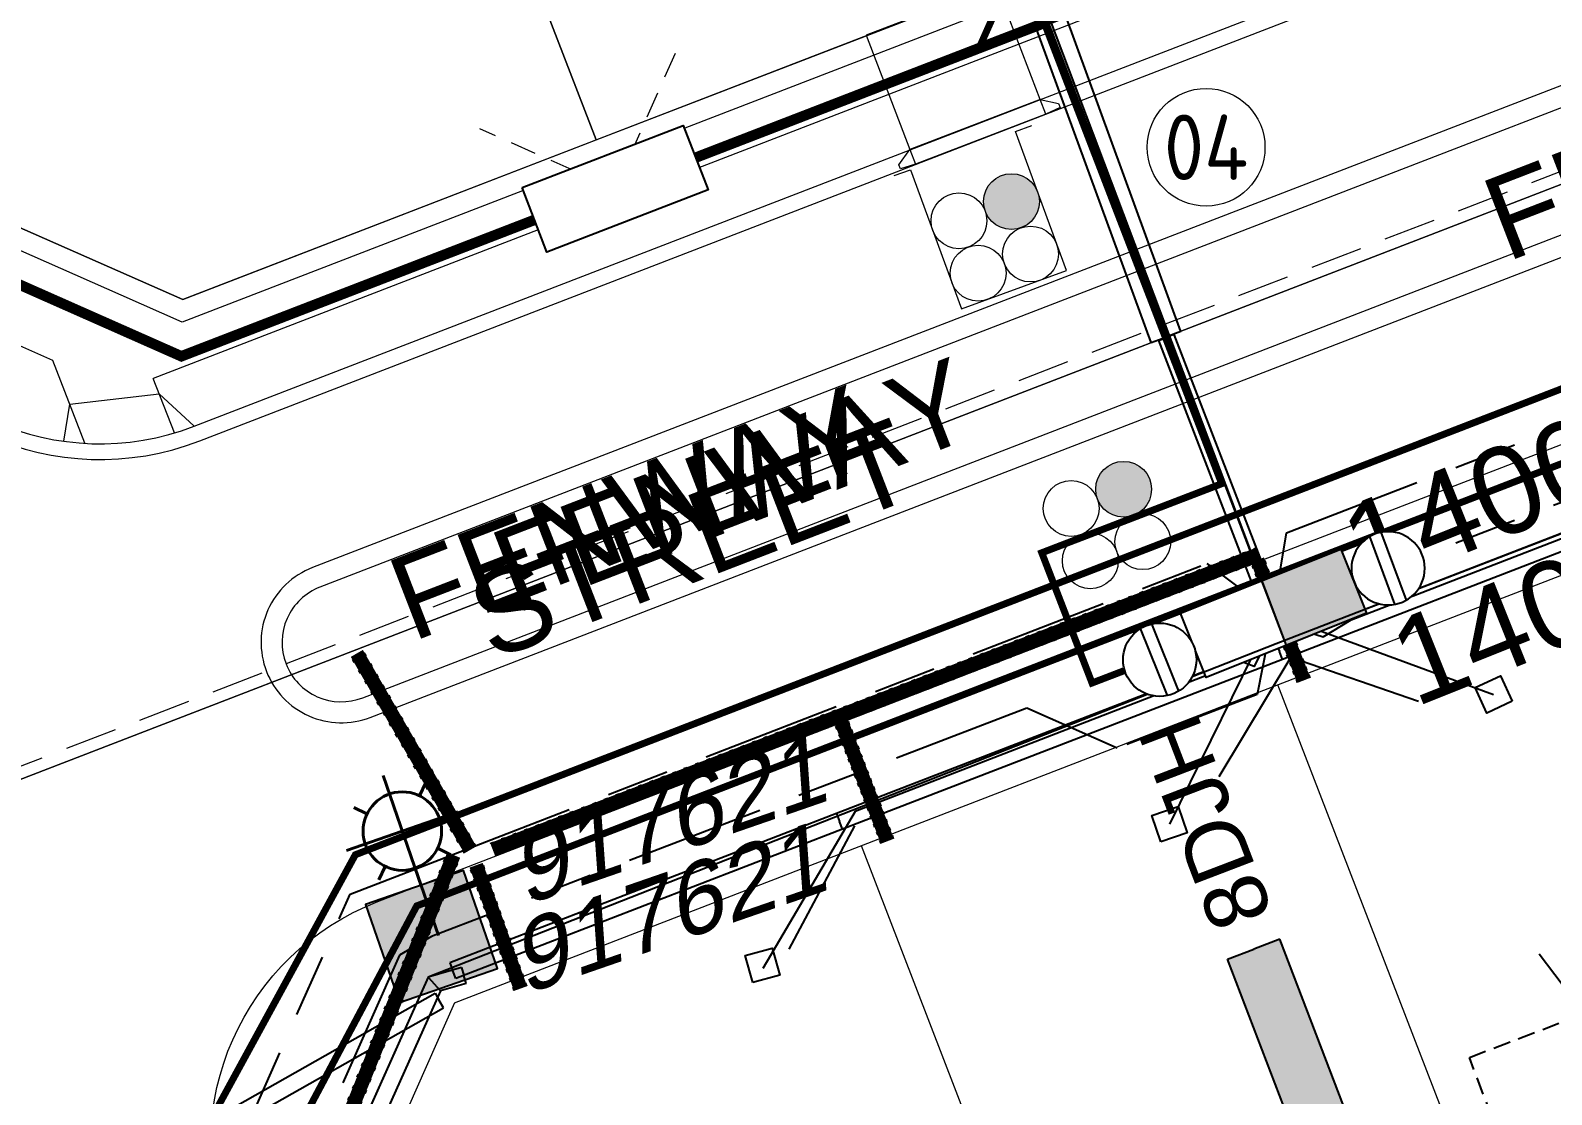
# Model space of a CAD drawing. Header units: metres. Extents: x 310412 to 311596, y 6269899 to 6270937.
# Drawn here: x 310709.76 to 310753.34, y 6270316.51 to 6270347 of the extents above; entities that cross this region are included whole.
import ezdxf
from ezdxf.enums import TextEntityAlignment as Align

# ---------------------------------------------------------------- set-up
doc = ezdxf.new("R2010")
doc.units = ezdxf.units.M
for name, pattern in [('A', [0]), ('Cable Exist UG', [8.2, 4, -1.2, 1.8, -1.2]), ('CENTERX2', [4, 2.5, -0.5, 0.5, -0.5]), ('Dash', [5, 3, -2]), ('DASHED', [0.75, 0.5, -0.25]), ('DOT', [0.25, 0, -0.25]), ('IE Trench LV', [6.5, 5, -1.5])]:
    doc.linetypes.add(name, pattern=pattern)
doc.layers.get('0').update_dxf_attribs({"color": 6})
for name, color, linetype, lineweight, true_color in [('_User D-FOOTPATH', 7, 'Continuous', 0, 0x969696), ('_User D-LIP', 7, 'Continuous', 0, 0x969696), ('_User D-NKL', 7, 'Continuous', 0, 0x969696), ('_User Driveway', 7, 'Dash', 0, 0x969696), ('_User E-KERB', 7, 'Continuous', 0, 0x969696), ('_User E-LIP', 7, 'Continuous', 0, 0x969696), ('_User E-LOT', 7, 'Continuous', 0, 0x969696), ('_User E-PIPE', 7, 'DOT', 0, 0x969696), ('_User E-PIPE-EDGE', 7, 'DOT', 0, 0x969696), ('_User Proposed Development Boundary', 7, 'DASHED', 0, 0x969696), ('_User Stormwater', 7, 'Continuous', 0, 0x969696)]:
    doc.layers.add(name, color=color, linetype=linetype, lineweight=lineweight, true_color=true_color)
for name, color, linetype, lineweight in [('_User D-LOT-INT', 2, 'Continuous', 13), ('Cadastre Developer_SP_NEW', 2, 'Continuous', 5), ('Cadastre Land Parcels_SP_EXT', 9, 'Continuous', 5), ('Trench_SP_NEW', 7, 'Continuous', 70)]:
    doc.layers.add(name, color=color, linetype=linetype, lineweight=lineweight)
for name, color, linetype, plot in [('_User Measure 240 CL', 170, 'Continuous', False), ('_User Measure 240 RL', 174, 'Continuous', False), ('_User Measure 50 CL', 130, 'Continuous', False), ('_User Measure LV VDs', 180, 'Continuous', False)]:
    doc.layers.add(name, color=color, linetype=linetype, plot=plot)
for name, color, linetype in [('Duct_SP_EXT', 7, 'Continuous'), ('Duct_SP_NEW', 2, 'Continuous'), ('Equip_HV_EXT', 7, 'Continuous'), ('Equip_LV_NEW', 2, 'Continuous'), ('Equip_SP_SL_EXT', 7, 'Continuous'), ('Mains_HV_EXT', 7, 'Continuous'), ('Mains_LV_EXT', 7, 'Continuous'), ('Mains_LV_NEW_T84', 2, 'Continuous'), ('Mains_LV_New_T94', 2, 'Continuous'), ('Notes', 7, 'Continuous'), ('Notes_HV_MISC', 7, 'Continuous'), ('Notes_LV_MISC', 7, 'Continuous'), ('Notes_SP_MISC', 7, 'Continuous'), ('Notes_SP_NEW', 2, 'Continuous'), ('Services_SP_EXT', 7, 'Continuous'), ('Services_SP_NEW_UG', 2, 'Continuous'), ('SupportsUG_SP_LV_NEW', 2, 'Continuous'), ('SupportsUG_SP_LV_SL_EXT', 7, 'Continuous'), ('Trench_SP_EXT', 7, 'Continuous')]:
    doc.layers.add(name, color=color, linetype=linetype)
doc.styles.add('ARIAL', font='arial.ttf', dxfattribs={"height": 2})
doc.styles.add('COLUMN_LABEL', font='arial.ttf')
doc.styles.add('iecARIAL', font='arial.ttf', dxfattribs={"height": 2})
doc.styles.add('ieISOCP', font='isocp.shx')
doc.styles.add('POLE_LABEL', font='arial.ttf')
doc.styles.get("Standard").update_dxf_attribs({"font": 'arial.ttf'})
doc.styles.add('SWG_LABEL', font='arial.ttf')
doc.styles.add('SWITCH_LABEL', font='arial.ttf', dxfattribs={"height": 2.5})
doc.linetypes.add('Cable New UG', pattern='A,7,-0.25,["x",Standard,S=2,R=0,X=0.2,Y=-0.8],-2.1', length=9.35)
doc.linetypes.add('IE Trench HV', pattern='A,7,-0.2,["/",Standard,S=3,R=0,X=0,Y=-1.4],-2.5', length=9.7)

# ---------------------------------------------------------------- blocks, each defined once
blk = doc.blocks.new('COLUMN_EXT')
blk.add_hatch(color=256).paths.add_polyline_path([(-1.485, 1.485), (-1.485, -1.485), (1.485, -1.485), (1.485, 1.485)])
blk.add_lwpolyline([(-1.485, -1.485), (1.485, -1.485), (1.485, 1.485), (-1.485, 1.485)], close=True)
at = {"style": 'COLUMN_LABEL', "oblique": 15, "flags": 8}
blk.add_attdef('ASSET_NUM', text='', height=2, rotation=180, dxfattribs=at).set_placement((2, 2), align=Align.MIDDLE_LEFT)
at = {"flags": 9}
for tag, style, p in [('STRUCTURE_PLANT_NUMBER', 'POLE_LABEL', (1.813, 0.031)), ('STREET_CODE', 'COLUMN_LABEL', (1.813, -0.2))]:
    blk.add_attdef(tag, text='', height=0.2, dxfattribs=dict(at, style=style)).set_placement(p, align=Align.MIDDLE_LEFT)
for tag, p in [('COLUMN_TYPE', (1.813, -0.4)), ('OWNED_BY', (1.813, -0.6)), ('STATE', (1.813, -0.8)), ('USAGE', (1.813, -1)), ('LEGEND', (1.813, -1.2)), ('LOCATION', (1.813, -1.4)), ('STREETNAME', (1.813, -1.6)), ('SUBURB', (1.813, -1.8)), ('NOTES', (1.813, -2))]:
    blk.add_attdef(tag, text='', height=0.2, dxfattribs=at).set_placement(p, align=Align.MIDDLE_LEFT)
at = {"flags": 1}
blk.add_attdef('Z', (1.813, -2.351), '', height=0.2, dxfattribs=at)
blk = doc.blocks.new('SL_LANTERN_EXT')
at = {"lineweight": 40}
for p, q in [((0, 1.968), (0, 6.468)), ((-1.459, 5.676), (-1.061, 5.278)), ((1.458, 5.676), (1.06, 5.278)), ((-2.25, 4.218), (2.25, 4.218)), ((-1.459, 2.759), (-1.061, 3.157)), ((1.458, 2.759), (1.06, 3.157)), ((0, 0), (0, 2.721))]:
    blk.add_line(p, q, dxfattribs=at)
blk.add_circle((0, 4.218), 1.5, dxfattribs=at)
at = {"style": 'iecARIAL', "flags": 9}
blk.add_attdef('ASSET_NUM', (1.5, 1.5), '', height=2.5, dxfattribs=at)
for tag, p, height, flags in [('CONSTRUCTED_VOLTAGE', (0.981, -0.653), 0.2, 9), ('CONTROL_TYPE', (0.981, -0.853), 0.2, 9), ('LANTERN_PURPOSE', (0.981, -1.053), 0.2, 9), ('LANTERN_TYPE', (0.981, -1.253), 0.2, 9), ('LNUMBER', (2.181, -3.253), 2.5, 8), ('OPERATING_VOLTAGE', (0.981, -1.653), 0.2, 9), ('ORIENTATION', (0.981, -1.853), 0.2, 9), ('NO_PHASES', (0.981, -1.453), 0.2, 9), ('OWNED_BY', (0.981, -2.053), 0.2, 9), ('STATE', (0.981, -2.253), 0.2, 9), ('USAGE', (0.981, -2.453), 0.2, 9), ('CEXIST', (0.981, -2.653), 0.2, 9), ('CNEW', (0.981, -2.853), 0.2, 9), ('CNUMBER', (0.981, -3.053), 0.2, 9), ('CREMOVE', (0.981, -3.253), 0.2, 9), ('CREPLACE', (0.981, -3.453), 0.2, 9), ('LKINGHEIGHT', (0.981, -3.653), 0.2, 9), ('LBRACKET', (0.981, -3.853), 0.2, 9), ('LBRACKETVOCAB', (0.981, -4.053), 0.2, 9), ('LCATEGORY', (0.981, -4.253), 0.2, 9), ('LCHARGE1', (0.981, -4.453), 0.2, 9), ('LCHARGE1PERCENT', (0.981, -4.653), 0.2, 9), ('LCHARGE2', (0.981, -4.853), 0.2, 9), ('LCHARGE2PERCENT', (0.981, -5.053), 0.2, 9), ('LCHARGE3', (0.981, -5.253), 0.2, 9), ('LCHARGE3PERCENT', (0.981, -5.453), 0.2, 9), ('LEXIST', (0.981, -5.653), 0.2, 9), ('LLAMP', (0.981, -5.853), 0.2, 9), ('LLAMPVOCAB', (0.981, -6.053), 0.2, 9), ('LMAST', (0.981, -6.253), 0.2, 9), ('LMASTVOCAB', (0.981, -6.453), 0.2, 9), ('LNEW', (0.981, -6.653), 0.2, 9), ('LANTNUMBER', (0.981, -6.853), 0.2, 9), ('LOUTREACH', (0.981, -7.253), 0.2, 9), ('LOUTREACHVOCAB', (0.981, -7.453), 0.2, 9), ('LRATECODE', (0.981, -7.653), 0.2, 9), ('LREMOVE', (0.981, -7.853), 0.2, 9), ('LREPLACE', (0.981, -8.053), 0.2, 9), ('LTYPE', (0.981, -8.253), 0.2, 9), ('LTYPEVOCAB', (0.981, -8.453), 0.2, 9), ('LEGEND', (0.981, -8.653), 0.2, 9), ('LOCATION', (0.981, -8.853), 0.2, 9), ('STREETNAME', (0.981, -9.253), 0.2, 9), ('SUBURB', (0.981, -9.453), 0.2, 1), ('NOTES', (0.981, -9.053), 0.2, 9)]:
    blk.add_attdef(tag, p, '', height=height, dxfattribs=dict(flags=flags))
blk = doc.blocks.new('CCP_EXT')
at = {"flags": 9}
for tag, p in [('OWNED_BY', (0, -1)), ('USAGE', (0, -1.2)), ('LEGEND', (0, -1.4)), ('STATE', (0, -1.8)), ('LIFE_SUPPORT', (0, -1.6)), ('NOTES', (0, -2))]:
    blk.add_attdef(tag, text='', height=0.2, dxfattribs=at).set_placement(p, align=Align.MIDDLE_LEFT)
blk.add_wipeout([(0, 0.566), (0.566, 0), (0, -0.566), (-0.566, 0)])
blk.add_lwpolyline([(-0.566, 0), (0, 0.566), (0.566, 0), (0, -0.566), (-0.566, 0)])
at = {"flags": 1}
blk.add_attdef('Z', (0, 0), '', height=0.2, dxfattribs=at)
at = {"flags": 9}
for tag, p in [('CCP_TYPE', (0, 0)), ('CONSTRUCTED_VOLTAGE', (0, -0.2)), ('NO_PHASES', (0, -0.4)), ('OPERATING_VOLTAGE', (0, -0.6)), ('ORIENTATION', (0, -0.8))]:
    blk.add_attdef(tag, text='', height=0.2, dxfattribs=at).set_placement(p, align=Align.MIDDLE_LEFT)
blk = doc.blocks.new('PILLAR_NEW')
at = {"flags": 9}
for tag, height, p in [('ASSET_NUM', 2.5, (2, 4)), ('STREET_CODE', 0.2, (1.5, 2)), ('OWNED_BY', 0.2, (1.5, 1.8)), ('OPERATED_BY', 0.2, (1.5, 1.6)), ('MAINTAINED_BY', 0.2, (1.5, 1.4))]:
    blk.add_attdef(tag, text='', height=height, dxfattribs=at).set_placement(p, align=Align.MIDDLE_LEFT)
blk.add_wipeout([(-2.475, 0.99), (2.475, 0.99), (2.475, -0.99), (-2.475, -0.99)])
at = {"lineweight": -3}
blk.add_lwpolyline([(-2.475, 0.99), (2.475, 0.99), (2.475, -0.99), (-2.475, -0.99)], close=True, dxfattribs=at)
for tag, flags, p in [('STATE', 9, (1.5, 1.2)), ('SUPPORT_TYPE', 9, (1.5, 1)), ('USAGE', 9, (1.5, 0.8)), ('LEGEND', 9, (1.5, 0.6)), ('PARENT', 9, (1.5, 0.4)), ('SUBURB', 9, (1.5, 0.2)), ('STREETNAME', 9, (1.5, 0)), ('LOCATION', 9, (1.5, -0.2)), ('NOTES', 9, (1.5, -0.4)), ('Z', 1, (1.5, -0.6))]:
    blk.add_attdef(tag, text='', height=0.2, dxfattribs=dict(flags=flags)).set_placement(p, align=Align.MIDDLE_LEFT)
blk = doc.blocks.new('SWG_SIE_SU_NEW')
blk.add_line((5.808, 0.79), (1.594, 1.938))
at = {"linetype": 'A', "lineweight": 0}
for p, q in [((8.18, -0.584), (8.181, 0.562)), ((8.381, 0.659), (8.379, -0.682)), ((8.579, -0.712), (8.581, 0.688)), ((8.781, 0.659), (8.779, -0.683)), ((8.98, -0.588), (8.981, 0.564)), ((7.981, 0.347), (7.98, -0.368)), ((9.181, 0.351), (9.18, -0.376))]:
    blk.add_line(p, q, dxfattribs=at)
at = {"linetype": 'DASHED'}
blk.add_lwpolyline([(3.701, 1.364), (3.701, 4.733), (7.222, 4.733)], dxfattribs=at)
for points in [[(1.798, -0.802, 1), (1.802, 0.798, 1)], [(5.798, -0.81, 1), (5.802, 0.79, 1)]]:
    blk.add_lwpolyline(points, format="xyb", close=True)
for points in [[(1, 0), (0, 0)], [(6.6, -0.012), (10.1, -0.012)]]:
    blk.add_lwpolyline(points)
at = {"linetype": 'A', "lineweight": 0}
blk.add_circle((8.582, -0.012), 0.7, dxfattribs=at)
at = {"style": 'SWG_LABEL', "flags": 8}
blk.add_attdef('ASSET_NUM', text='', height=2.5, rotation=179.9544, dxfattribs=at).set_placement((-2.4, 0.012), align=Align.MIDDLE_LEFT)
at = {"flags": 1}
blk.add_attdef('Z', (0, 0), '', height=0.2, dxfattribs=at)
at = {"style": 'SWITCH_LABEL', "flags": 9}
blk.add_attdef('STREET_CODE', text='', height=0.2, dxfattribs=at).set_placement((0, 0), align=Align.MIDDLE_LEFT)
at = {"flags": 9}
for tag, p in [('ORIENTATION', (0, -0.2)), ('PARENT', (0, -0.4)), ('SUBURB', (0, -0.8)), ('USAGE', (0, -0.6)), ('STREETNAME', (0, -1)), ('LOCATION', (0, -1.2)), ('NOTES', (0, -1.4))]:
    blk.add_attdef(tag, text='', height=0.2, dxfattribs=at).set_placement(p, align=Align.MIDDLE_LEFT)
blk = doc.blocks.new('SWG_SIE_ES_NEW')
for p, q in [((-5.793, 0.779), (-1.793, 1.926)), ((0.012, -1.212), (2.412, -1.207)), ((0.313, -1.811), (2.113, -1.807)), ((0.614, -2.41), (1.814, -2.408)), ((0.915, -3.01), (1.515, -3.008))]:
    blk.add_line(p, q)
for points in [[(-5.789, -0.821, -1), (-5.793, 0.779, -1)], [(-1.789, -0.813, -1), (-1.793, 0.787, -1)]]:
    blk.add_lwpolyline(points, format="xyb", close=True)
for points in [[(-6.591, -0.023), (-7.891, -0.023)], [(-0.991, -0.012), (1.212, -0.012), (1.212, -1.209)]]:
    blk.add_lwpolyline(points)
at = {"flags": 1}
blk.add_attdef('Z', (0, 0), '', height=0.2, dxfattribs=at)
at = {"style": 'SWITCH_LABEL', "flags": 9}
blk.add_attdef('STREET_CODE', text='', height=0.2, dxfattribs=at).set_placement((0, -0.2), align=Align.MIDDLE_LEFT)
at = {"flags": 9}
for tag, p in [('ORIENTATION', (0, -0.4)), ('USAGE', (0, -0.8)), ('PARENT', (0, -0.6)), ('SUBURB', (0, -1)), ('STREETNAME', (0, -1.2)), ('LOCATION', (0, -1.4)), ('NOTES', (0, -1.6))]:
    blk.add_attdef(tag, text='', height=0.2, dxfattribs=at).set_placement(p, align=Align.MIDDLE_LEFT)
at = {"style": 'ARIAL', "flags": 8}
blk.add_attdef('ASSET_NUM', text='', height=2, dxfattribs=at).set_placement((14.296, -5.086), align=Align.MIDDLE_RIGHT)
blk = doc.blocks.new('*U33')
for p, q in [((-1.6, 0), (-1.6, 54.053)), ((-1.6, 54.053), (-0.8, 54.053)), ((0, 54.053), (-0.8, 54.053)), ((0, 0), (0, 54.053)), ((-1.6, 0), (-0.8, 0)), ((0, 0), (-0.8, 0))]:
    blk.add_line(p, q)
at = {"style": 'ARIAL'}
blk.add_attdef('SWG_TYPE', text='', height=1.8, rotation=90, dxfattribs=at).set_placement((-0.8, 54.798), align=Align.MIDDLE_LEFT)
blk.add_attdef('SUB_TYPE', text='', height=1.8, rotation=90, dxfattribs=at).set_placement((-0.8, -0.757), align=Align.MIDDLE_RIGHT)
blk = doc.blocks.new('*U44')
for tag, flags, p in [('OPERATED_BY', 9, (1.5, -2)), ('MAINTAINED_BY', 9, (1.5, -2.2)), ('NUMBER_OF_PHASES', 9, (1.5, -2.4)), ('TYPE', 9, (1.5, -2.6)), ('Z', 1, (1.5, -2.8))]:
    blk.add_attdef(tag, text='', height=0.2, dxfattribs=dict(flags=flags)).set_placement(p, align=Align.MIDDLE_LEFT)
blk.add_wipeout([(-1.063, 1.05), (-1.186, 0.908), (-1.291, 0.752), (-1.375, 0.585), (-1.437, 0.408), (-1.477, 0.224), (-1.494, 0.037), (-1.486, -0.15), (-1.456, -0.335), (-1.402, -0.515), (-1.327, -0.687), (-1.23, -0.848), (-1.114, -0.995), (-0.981, -1.127), (-0.832, -1.241), (-0.67, -1.335), (-0.497, -1.409), (-0.317, -1.46), (-0.131, -1.488), (0.057, -1.493), (0.243, -1.474), (0.426, -1.432), (0.602, -1.367), (0.769, -1.281), (0.923, -1.175), (1.063, -1.05), (1.186, -0.908), (1.291, -0.752), (1.375, -0.585), (1.437, -0.408), (1.477, -0.224), (1.494, -0.037), (1.486, 0.15), (1.456, 0.335), (1.402, 0.515), (1.327, 0.687), (1.23, 0.848), (1.114, 0.995), (0.981, 1.127), (0.832, 1.241), (0.67, 1.335), (0.497, 1.409), (0.317, 1.46), (0.131, 1.488), (-0.057, 1.493), (-0.243, 1.474), (-0.426, 1.432), (-0.602, 1.367), (-0.769, 1.281), (-0.923, 1.175)])
for p, q in [((-0.24, -1.481), (-0.26, 1.477)), ((0.26, -1.477), (0.24, 1.481))]:
    blk.add_line(p, q)
blk.add_circle((0, 0), 1.5)
at = {"flags": 9}
for tag, p in [('ACTUAL_STATUS', (1.5, 0)), ('OPERATING_VOLTAGE', (1.5, -0.6)), ('CONSTRUCTED_VOLTAGE', (1.5, -0.2)), ('NO_PHASES', (1.5, -0.4)), ('ORIENTATION', (1.5, -0.8)), ('STATE', (1.5, -1)), ('SWITCH_TYPE', (1.5, -1.2)), ('OWNED_BY', (1.5, -1.8)), ('USAGE', (1.5, -1.4)), ('NOTES', (1.5, -1.6))]:
    blk.add_attdef(tag, text='', height=0.2, dxfattribs=at).set_placement(p, align=Align.MIDDLE_LEFT)
blk = doc.blocks.new('PILLAR_REPLACE_NEW')
for tag, flags, p in [('STATE', 9, (1.5, -1.4)), ('STREET_CODE_NUMBER', 9, (1.5, -1.6)), ('OWNED_BY', 9, (1.5, -1.8)), ('OPERATED_BY', 9, (1.5, -2)), ('MAINTAINED_BY', 9, (1.5, -2.2)), ('TYPE', 9, (1.5, -2.4)), ('Z', 1, (1.5, -2.6))]:
    blk.add_attdef(tag, text='', height=0.2, dxfattribs=dict(flags=flags)).set_placement(p, align=Align.MIDDLE_LEFT)
blk.add_wipeout([(-2.475, 0.99), (2.475, 0.99), (2.475, -0.99), (-2.475, -0.99)])
blk.add_hatch(color=256).paths.add_polyline_path([(0, -0.99), (2.475, -0.99), (2.475, 0.99), (0, 0.99)])
at = {"lineweight": -3}
blk.add_lwpolyline([(-2.475, 0.99), (2.475, 0.99), (2.475, -0.99), (-2.475, -0.99)], close=True, dxfattribs=at)
for tag, height, flags, p in [('ASSET_NUM', 2.5, 8, (2, 2)), ('USAGE', 0.2, 9, (1.5, 0)), ('LEGEND', 0.2, 9, (1.5, -0.2)), ('LOCATION', 0.2, 9, (1.5, -0.4)), ('NOTES', 0.2, 9, (1.5, -0.6)), ('PARENT', 0.2, 9, (1.5, -0.8)), ('STREETNAME', 0.2, 9, (1.5, -1)), ('SUBURB', 0.2, 9, (1.5, -1.2))]:
    blk.add_attdef(tag, text='', height=height, dxfattribs=dict(flags=flags)).set_placement(p, align=Align.MIDDLE_LEFT)
blk = doc.blocks.new('A$C76594AEE')
at = {"layer": '_User E-PIPE', "const_width": 0.4, "flags": 128}
for points in [[(310723.003, 6270323.532), (310744.954, 6270331.995)], [(310722.364, 6270323.523), (310719.111, 6270329.152)], [(310716.298, 6270309.474), (310721.886, 6270323.372)]]:
    blk.add_lwpolyline(points, dxfattribs=at)
at = {"layer": '_User E-PIPE', "ltscale": 0.6, "const_width": 0.4, "flags": 128}
for points in [[(310746.244, 6270328.379), (310744.912, 6270331.828)], [(310734.313, 6270323.77), (310732.981, 6270327.22)]]:
    blk.add_lwpolyline(points, dxfattribs=at)
at = {"layer": '_User E-PIPE', "ltscale": 0.7, "const_width": 0.4, "flags": 128}
blk.add_lwpolyline([(310723.802, 6270319.549), (310722.53, 6270323.083)], dxfattribs=at)
at = {"layer": '_User E-PIPE-EDGE', "flags": 128}
for points in [[(310722.932, 6270323.719), (310744.882, 6270332.182)], [(310723.075, 6270323.346), (310745.026, 6270331.809)], [(310722.537, 6270323.623), (310719.284, 6270329.252)], [(310722.19, 6270323.423), (310718.937, 6270329.052)], [(310716.112, 6270309.549), (310721.701, 6270323.446)], [(310716.483, 6270309.4), (310722.072, 6270323.297)]]:
    blk.add_lwpolyline(points, dxfattribs=at)
at = {"layer": '_User E-PIPE-EDGE', "ltscale": 0.6, "flags": 128}
for points in [[(310746.431, 6270328.451), (310745.099, 6270331.9)], [(310746.058, 6270328.307), (310744.725, 6270331.756)], [(310734.127, 6270323.698), (310732.794, 6270327.148)], [(310734.5, 6270323.842), (310733.168, 6270327.292)]]:
    blk.add_lwpolyline(points, dxfattribs=at)
at = {"layer": '_User E-PIPE-EDGE', "ltscale": 0.7, "flags": 128}
for points in [[(310723.99, 6270319.617), (310722.718, 6270323.151)], [(310723.614, 6270319.482), (310722.342, 6270323.016)]]:
    blk.add_lwpolyline(points, dxfattribs=at)
blk = doc.blocks.new('DUCT_INDICATOR')
at = {"color": 7, "lineweight": 9, "flags": 1}
blk.add_attdef('Z', (0, 0), '', height=0.2, dxfattribs=at)
at = {"color": 8, "linetype": 'Continuous', "lineweight": 15, "ltscale": 0.1}
blk.add_wipeout([(2.25, 0), (2.249, 0.05), (2.232, 0.285), (2.217, 0.386), (2.184, 0.54), (2.139, 0.698), (2.097, 0.815), (2.039, 0.952), (1.942, 1.137), (1.859, 1.268), (1.755, 1.408), (1.605, 1.577), (1.561, 1.62), (1.501, 1.676), (1.425, 1.742), (1.336, 1.81), (1.264, 1.862), (1.173, 1.92), (1.096, 1.965), (1.032, 2), (1, 2.015), (0.975, 2.028), (0.946, 2.041), (0.91, 2.058), (0.883, 2.07), (0.857, 2.08), (0.833, 2.09), (0.787, 2.108), (0.756, 2.119), (0.719, 2.132), (0.671, 2.148), (0.618, 2.163), (0.606, 2.167), (0.554, 2.181), (0.524, 2.188), (0.502, 2.193), (0.477, 2.199), (0.425, 2.209), (0.381, 2.218), (0.331, 2.225), (0.273, 2.233), (0.227, 2.239), (0.18, 2.243), (0.084, 2.248), (0.048, 2.249), (0, 2.25), (-0.048, 2.249), (-0.084, 2.248), (-0.18, 2.243), (-0.227, 2.239), (-0.273, 2.233), (-0.331, 2.225), (-0.381, 2.218), (-0.425, 2.209), (-0.477, 2.199), (-0.502, 2.193), (-0.524, 2.188), (-0.554, 2.181), (-0.606, 2.167), (-0.618, 2.163), (-0.671, 2.148), (-0.719, 2.132), (-0.756, 2.119), (-0.787, 2.108), (-0.833, 2.09), (-0.857, 2.08), (-0.883, 2.07), (-0.91, 2.058), (-0.946, 2.041), (-0.975, 2.028), (-1, 2.015), (-1.032, 2), (-1.096, 1.965), (-1.173, 1.92), (-1.264, 1.862), (-1.336, 1.81), (-1.425, 1.742), (-1.501, 1.676), (-1.561, 1.62), (-1.605, 1.577), (-1.755, 1.408), (-1.859, 1.268), (-1.942, 1.137), (-2.039, 0.952), (-2.097, 0.815), (-2.139, 0.698), (-2.184, 0.54), (-2.217, 0.386), (-2.232, 0.285), (-2.249, 0.05), (-2.25, 0), (-2.249, -0.05), (-2.232, -0.285), (-2.217, -0.386), (-2.184, -0.54), (-2.139, -0.698), (-2.097, -0.815), (-2.039, -0.952), (-1.942, -1.137), (-1.859, -1.268), (-1.755, -1.408), (-1.605, -1.577), (-1.561, -1.62), (-1.501, -1.676), (-1.425, -1.742), (-1.336, -1.81), (-1.264, -1.862), (-1.173, -1.92), (-1.096, -1.965), (-1.032, -2), (-1, -2.015), (-0.975, -2.028), (-0.946, -2.041), (-0.91, -2.058), (-0.883, -2.07), (-0.857, -2.08), (-0.833, -2.09), (-0.787, -2.108), (-0.756, -2.119), (-0.719, -2.132), (-0.671, -2.148), (-0.618, -2.163), (-0.606, -2.167), (-0.554, -2.181), (-0.524, -2.188), (-0.502, -2.193), (-0.477, -2.199), (-0.425, -2.209), (-0.381, -2.218), (-0.331, -2.225), (-0.273, -2.233), (-0.227, -2.239), (-0.18, -2.243), (-0.084, -2.248), (-0.048, -2.249), (0, -2.25), (0.048, -2.249), (0.084, -2.248), (0.18, -2.243), (0.227, -2.239), (0.273, -2.233), (0.331, -2.225), (0.381, -2.218), (0.425, -2.209), (0.477, -2.199), (0.502, -2.193), (0.524, -2.188), (0.554, -2.181), (0.606, -2.167), (0.618, -2.163), (0.671, -2.148), (0.719, -2.132), (0.756, -2.119), (0.787, -2.108), (0.833, -2.09), (0.857, -2.08), (0.883, -2.07), (0.91, -2.058), (0.946, -2.041), (0.975, -2.028), (1, -2.015), (1.032, -2), (1.096, -1.965), (1.173, -1.92), (1.264, -1.862), (1.336, -1.81), (1.425, -1.742), (1.501, -1.676), (1.561, -1.62), (1.605, -1.577), (1.755, -1.408), (1.859, -1.268), (1.942, -1.137), (2.039, -0.952), (2.097, -0.815), (2.139, -0.698), (2.184, -0.54), (2.217, -0.386), (2.232, -0.285), (2.249, -0.05)], dxfattribs=at)
at = {"color": 7, "lineweight": 9}
blk.add_circle((0, 0), 2.25, dxfattribs=at)
blk.add_attdef('CODE', text='', height=1.8, dxfattribs=at).set_placement((0, 0), align=Align.MIDDLE_CENTER)
blk = doc.blocks.new('A$C7FC2678C')
at = {"layer": '_User Driveway', "linetype": 'Continuous'}
for p, q in [((310737.443, 6270348.299), (310733.707, 6270346.869)), ((310738.691, 6270345.027), (310737.443, 6270348.299)), ((310733.707, 6270346.869), (310734.957, 6270343.59)), ((310734.957, 6270343.59), (310738.691, 6270345.027)), ((310738.69, 6270345.026), (310734.957, 6270343.59))]:
    blk.add_line(p, q, dxfattribs=at)
blk.add_lwpolyline([(310738.852, 6270344.606), (310738.69, 6270345.026), (310739.218, 6270344.908), (310739.261, 6270344.796), (310738.852, 6270344.606), (310735.119, 6270343.17), (310734.688, 6270343.036), (310734.645, 6270343.148), (310734.957, 6270343.59), (310735.119, 6270343.17)], dxfattribs=at)
blk = doc.blocks.new('A$C64462609')
at = {"layer": '_User D-FOOTPATH'}
for points in [[(310738.988, 6270432), (310765.57, 6270363.181), (310763.079, 6270357.554), (310714.108, 6270338.639), (310712.36, 6270339.412)], [(310712.36, 6270339.412), (310708.481, 6270341.13), (310681.87, 6270410.024)], [(310711.318, 6270335.171), (310710.401, 6270337.546), (310706.522, 6270339.263), (310679.537, 6270409.126)], [(310765.179, 6270359.333), (310763.975, 6270356.614), (310713.279, 6270337.032)], [(310713.883, 6270335.469), (310713.279, 6270337.032)]]:
    blk.add_lwpolyline(points, dxfattribs=at)
at = {"layer": '_User D-FOOTPATH', "flags": 128}
for points in [[(310710.721, 6270335.23), (310710.886, 6270336.291), (310713.451, 6270336.588)], [(310714.452, 6270335.663), (310713.451, 6270336.588)]]:
    blk.add_lwpolyline(points, dxfattribs=at)
at = {"layer": '_User D-LIP'}
for points in [[(310677.807, 6270408.469), (310704.333, 6270339.794, 0.414213), (310714.614, 6270335.243), (310764.054, 6270354.34, 0.414214), (310768.605, 6270364.62), (310742.114, 6270433.204)], [(310766.522, 6270347.95, 0.414214), (310763.548, 6270349.266), (310717.839, 6270331.611, 0.414214), (310716.522, 6270328.637, 0.414214)]]:
    blk.add_lwpolyline(points, format="xyb", dxfattribs=at)
at = {"layer": '_User D-LOT-INT', "color": 6, "lineweight": 0, "flags": 128}
for points in [[(310716.032, 6270369.595), (310725.97, 6270343.864)], [(310762.631, 6270358.024), (310714.123, 6270339.288)], [(310714.123, 6270339.288), (310708.951, 6270341.578)]]:
    blk.add_lwpolyline(points, dxfattribs=at)
at = {"layer": '_User D-NKL'}
for points in [[(310678.227, 6270408.632), (310704.753, 6270339.957, 0.414213), (310714.452, 6270335.663), (310763.892, 6270354.759, 0.414214), (310768.186, 6270364.458), (310741.694, 6270433.042)], [(310765.962, 6270347.733, 0.414214), (310763.764, 6270348.707), (310718.055, 6270331.051, 0.414214), (310717.082, 6270328.853, 0.414214)]]:
    blk.add_lwpolyline(points, format="xyb", dxfattribs=at)
at = {"layer": '_User E-KERB'}
for points in [[(310717.082, 6270328.853, 0.414214), (310719.28, 6270327.88), (310764.989, 6270345.535, 0.414214), (310765.962, 6270347.733, 0.414214)], [(310728.427, 6270278.665), (310715.418, 6270312.345, -0.414213), (310719.712, 6270322.043), (310769.152, 6270341.14, -0.414214), (310778.851, 6270336.846), (310791.86, 6270303.166)]]:
    blk.add_lwpolyline(points, format="xyb", dxfattribs=at)
at = {"layer": '_User E-LIP'}
blk.add_lwpolyline([(310716.522, 6270328.637, 0.414214), (310719.496, 6270327.32), (310765.205, 6270344.975, 0.414214), (310766.522, 6270347.95, 0.414214)], format="xyb", dxfattribs=at)
at = {"layer": '_User E-LOT', "lineweight": 0}
for p, q in [((310721.906, 6270319.139), (310770.413, 6270337.875)), ((310760.301, 6270289.926), (310745.497, 6270328.251)), ((310743.145, 6270298.843), (310733.567, 6270323.643)), ((310721.906, 6270319.139), (310719.616, 6270313.966))]:
    blk.add_line(p, q, dxfattribs=at)
at = {"layer": '_User Proposed Development Boundary', "color": 11, "linetype": 'DASHED', "lineweight": 15, "ltscale": 3, "true_color": 0xf27172, "flags": 128}
blk.add_lwpolyline([(310671.883, 6270406.182), (310911.145, 6270498.239), (310942.883, 6270416.071), (310703.742, 6270323.701), (310671.883, 6270406.182)], dxfattribs=at)
at = {"layer": 'Cadastre Developer_SP_NEW', "color": 2, "flags": 128}
for points in [[(310725.97, 6270343.864), (310738.377, 6270348.656), (310728.445, 6270374.371), (310716.032, 6270369.595)], [(310716.032, 6270369.595), (310700.445, 6270363.598), (310708.951, 6270341.578), (310714.123, 6270339.288), (310725.97, 6270343.864)]]:
    blk.add_lwpolyline(points, close=True, dxfattribs=at)
at = {"color": 152, "true_color": 0x2776bb}
blk.add_blockref('A$C7FC2678C', (0, 0), dxfattribs=at)

msp = doc.modelspace()

# ---------------------------------------------------------------- block references
at = {"layer": 'Notes'}
msp.add_blockref('A$C64462609', (0, 0), dxfattribs=at)

# ---------------------------------------------------------------- next in the draw order: hatches: boundary and pattern name
at = {"layer": 'Notes_SP_MISC', "lineweight": 9}
h = msp.add_hatch(color=3, dxfattribs=at)
h.dxf.hatch_style = 1
h.paths.add_polyline_path([(310737.114, 6270341.823, 1), (310738.617, 6270342.372, 1)])
h = msp.add_hatch(color=3, dxfattribs=at)
h.dxf.hatch_style = 1
h.paths.add_polyline_path([(310740.33, 6270333.58, 1), (310741.832, 6270334.129, 1)])

# ---------------------------------------------------------------- next in the draw order: linework, layer by layer
at = {"layer": '_User Measure LV VDs', "flags": 128}
for points in [[(310726.458, 6270342.444), (310726.456, 6270342.443), (310714.084, 6270337.665), (310707.775, 6270340.458), (310690.038, 6270386.378)], [(310751.324, 6270352.049), (310726.466, 6270342.447)]]:
    msp.add_lwpolyline(points, dxfattribs=at)
at = {"layer": 'Cadastre Land Parcels_SP_EXT', "linetype": 'Continuous'}
for points in [[(310703.872, 6270323.381), (310942.799, 6270415.673), (310910.986, 6270498.06), (310671.978, 6270405.97), (310703.872, 6270323.381)], [(310970.766, 6270343.221), (310942.799, 6270415.673), (310703.872, 6270323.381), (310732.657, 6270248.951), (310733.049, 6270247.97), (310827.714, 6270284.55), (310826.608, 6270287.558), (310970.766, 6270343.221)]]:
    msp.add_lwpolyline(points, close=True, dxfattribs=at)
at = {"layer": 'Duct_SP_EXT'}
for p, q in [((310742.076, 6270338.114), (310742.3, 6270338.2)), ((310742.076, 6270338.114), (310745.214, 6270329.967)), ((310742.524, 6270338.286), (310742.3, 6270338.2)), ((310742.524, 6270338.286), (310745.662, 6270330.14)), ((310758.252, 6270334.373), (310745.456, 6270329.43)), ((310758.425, 6270333.925), (310745.629, 6270328.982)), ((310745.214, 6270329.967), (310745.438, 6270330.054)), ((310745.662, 6270330.14), (310745.438, 6270330.054)), ((310745.456, 6270329.43), (310745.543, 6270329.206)), ((310745.456, 6270329.43), (310745.543, 6270329.206)), ((310745.629, 6270328.982), (310745.543, 6270329.206)), ((310745.629, 6270328.982), (310745.543, 6270329.206)), ((310732.855, 6270324.563), (310732.941, 6270324.339)), ((310732.855, 6270324.563), (310732.941, 6270324.339)), ((310733.028, 6270324.115), (310732.941, 6270324.339)), ((310733.028, 6270324.115), (310732.941, 6270324.339)), ((310722.108, 6270320.154), (310721.159, 6270319.879)), ((310721.777, 6270320.284), (310721.864, 6270320.06)), ((310721.95, 6270319.836), (310721.864, 6270320.06)), ((310722.108, 6270320.154), (310722.175, 6270319.923)), ((310721.159, 6270319.879), (310718.488, 6270313.914)), ((310721.159, 6270319.879), (310721.332, 6270319.679)), ((310721.506, 6270319.48), (310721.332, 6270319.679)), ((310722.241, 6270319.693), (310721.506, 6270319.48)), ((310722.241, 6270319.693), (310722.175, 6270319.923)), ((310707.097, 6270311.347), (310721.354, 6270319.414)), ((310721.506, 6270319.48), (310719.007, 6270313.899)), ((310721.354, 6270319.414), (310721.472, 6270319.205)), ((310721.59, 6270318.996), (310721.472, 6270319.205)), ((310707.333, 6270310.929), (310721.59, 6270318.996))]:
    msp.add_line(p, q, dxfattribs=at)
at = {"layer": 'Duct_SP_NEW'}
for p, q in [((310741.868, 6270338.061), (310738.556, 6270347.126)), ((310742.723, 6270338.374), (310739.411, 6270347.438)), ((310742.723, 6270338.374), (310742.295, 6270338.217)), ((310741.868, 6270338.061), (310742.295, 6270338.217))]:
    msp.add_line(p, q, dxfattribs=at)
at = {"layer": 'Mains_LV_NEW_T84', "color": 170, "linetype": 'Cable New UG', "ltscale": 0.75, "const_width": 0.2, "flags": 128}
for points in [[(310726.511, 6270342.465), (310736.94, 6270346.493), (310738.086, 6270349.08), (310750.603, 6270353.915), (310751.324, 6270352.049)], [(310745.367, 6270330.296), (310740.176, 6270328.304), (310738.736, 6270332.035), (310743.891, 6270334.014), (310738.809, 6270347.215), (310751.324, 6270352.049)]]:
    msp.add_lwpolyline(points, dxfattribs=at)
at = {"layer": 'Mains_LV_New_T94', "color": 140, "linetype": 'IE Trench HV', "ltscale": 0.5, "const_width": 0.2, "flags": 128}
msp.add_lwpolyline([(310690.038, 6270386.378), (310707.775, 6270340.458), (310714.084, 6270337.665), (310726.511, 6270342.465)], dxfattribs=at)
at = {"layer": 'Notes_LV_MISC', "linetype": 'Cable Exist UG'}
for points in [[(310745.367, 6270330.296), (310745.75, 6270332.602), (310768.447, 6270341.385)], [(310721.25, 6270321.038), (310720.333, 6270320.501), (310717.454, 6270313.998), (310717.834, 6270312.53)]]:
    msp.add_lwpolyline(points, dxfattribs=at)
at = {"layer": 'Notes_SP_MISC', "color": 3, "lineweight": 9}
msp.add_lwpolyline([(310734.507, 6270342.841), (310734.976, 6270343.012), (310736.435, 6270339.02), (310739.44, 6270340.119), (310737.982, 6270344.11), (310738.451, 6270344.282)], dxfattribs=at)
for centre in [(310737.866, 6270342.097), (310736.363, 6270341.548), (310738.414, 6270340.595), (310736.912, 6270340.046), (310741.081, 6270333.855), (310739.578, 6270333.306), (310741.63, 6270332.353), (310740.127, 6270331.804)]:
    msp.add_circle(centre, 0.8, dxfattribs=at)
at = {"layer": 'Services_SP_EXT'}
msp.add_lwpolyline([(310745.438, 6270330.054), (310746.795, 6270329.627), (310747.604, 6270330.117), (310747.604, 6270330.117), (310758.416, 6270334.294), (310765.017, 6270332.302)], dxfattribs=at)
at = {"layer": 'Services_SP_NEW_UG', "color": 170, "linetype": 'Dash', "lineweight": 15, "ltscale": 0.25}
msp.add_lwpolyline([(310728.228, 6270346.344), (310726.511, 6270342.465), (310722.631, 6270344.182)], dxfattribs=at)
at = {"layer": 'Trench_SP_EXT', "linetype": 'Cable Exist UG'}
for points in [[(310745.872, 6270329.041), (310743.721, 6270325.47)], [(310745.872, 6270329.041), (310749.525, 6270327.783)]]:
    msp.add_lwpolyline(points, dxfattribs=at)

# ---------------------------------------------------------------- next in the draw order: block references
at = {"layer": 'Equip_HV_EXT', "linetype": 'CENTERX2'}
ref = msp.add_blockref('SWG_SIE_SU_NEW', (310749.221, 6270311.829), dxfattribs=dict(at, rotation=20.93807768910802))
ref.add_attrib('ASSET_NUM', 'C8448', dxfattribs={"layer": '0', "height": 2.5, "rotation": 200.8925, "style": 'SWG_LABEL', "text_generation_flag": 6}).set_placement((310746.975, 6270310.982), align=Align.MIDDLE_RIGHT)
at = {"layer": 'Equip_SP_SL_EXT', "xscale": 0.75, "yscale": 0.75, "zscale": 0.75, "rotation": 19.0934917816293}
msp.add_blockref('SL_LANTERN_EXT', (310721.449, 6270321.071), dxfattribs=at)
at = {"layer": 'SupportsUG_SP_LV_SL_EXT'}
ref = msp.add_blockref('COLUMN_EXT', (310721.25, 6270321.038), dxfattribs=dict(at, rotation=19.09349180411798))
ref.add_attrib('ASSET_NUM', '917621', dxfattribs={"layer": '0', "height": 2, "rotation": 199.0935, "style": 'COLUMN_LABEL', "oblique": 15, "text_generation_flag": 6}).set_placement((310732.367, 6270325.908), align=Align.MIDDLE_RIGHT)

# ---------------------------------------------------------------- next in the draw order: texts
at = {"layer": 'Notes_HV_MISC', "color": 7, "insert": (310684.38, 6270367.338), "char_height": 2.4, "attachment_point": 7, "rotation": 291.1225, "line_spacing_factor": 0.6}
msp.add_mtext('{\\fArial|b0|i0|c0|p39;KINGFIELD                                                                   ROAD}', dxfattribs=at)
at = {"layer": 'Notes_LV_MISC', "color": 7}
msp.add_text('FENWAY', height=2.4, rotation=21.1266, dxfattribs=at).set_placement((310723.647, 6270330.274))
at = {"layer": 'Notes_LV_MISC', "color": 7, "insert": (310686.74, 6270364.81), "char_height": 2.4, "attachment_point": 7, "rotation": 291.1225, "line_spacing_factor": 0.6}
msp.add_mtext('{\\fArial|b0|i0|c0|p39;KINGFIELD                                                       ROAD}', dxfattribs=at)
at = {"layer": 'Notes_SP_MISC', "color": 7, "char_height": 2.4, "attachment_point": 7, "line_spacing_factor": 0.6}
for s, insert, rotation in [('{\\fArial|b0|i0|c0|p39;KINGFIELD                                                                                                                ROAD}', (310666.396, 6270413.693), 291.1225), ('{\\fArial|b0|i0|c0|p39;FENWAY                                                                                                                    STREET}', (310752.058, 6270340.323), 21.1266)]:
    msp.add_mtext(s, dxfattribs=dict(at, insert=insert, rotation=rotation))

# ---------------------------------------------------------------- next in the draw order: block references
at = {"layer": 'Services_SP_EXT'}
for p, rotation in [((310751.68, 6270327.975), 159.8014093922645), ((310742.395, 6270324.261), 63.80140950034784), ((310730.734, 6270320.214), 60.60394733740281)]:
    msp.add_blockref('CCP_EXT', p, dxfattribs=dict(at, rotation=rotation))

# ---------------------------------------------------------------- next in the draw order: hatches: boundary and pattern name
at = {"layer": 'Notes_HV_MISC'}
h = msp.add_hatch(color=256, dxfattribs=at)
h.dxf.hatch_style = 1
h.paths.add_polyline_path([(310763.378, 6270269.91), (310764.872, 6270270.482), (310745.556, 6270320.966), (310744.061, 6270320.395)])
h.paths.add_polyline_path([(310767.065, 6270266.42), (310765.533, 6270270.423), (310762.926, 6270269.425), (310764.457, 6270265.423)], flags=9)
h.paths.add_polyline_path([(310746.005, 6270321.444), (310743.43, 6270328.175), (310740.855, 6270327.189), (310743.43, 6270320.458)], flags=9)

# ---------------------------------------------------------------- next in the draw order: linework, layer by layer
at = {"layer": 'Duct_SP_EXT'}
for p, q in [((310745.456, 6270329.43), (310732.855, 6270324.563)), ((310745.629, 6270328.982), (310733.028, 6270324.115)), ((310732.855, 6270324.563), (310721.777, 6270320.284)), ((310733.028, 6270324.115), (310721.95, 6270319.836))]:
    msp.add_line(p, q, dxfattribs=at)
at = {"layer": 'Mains_HV_EXT', "linetype": 'Cable Exist UG', "const_width": 0.2}
for points in [[(310688.208, 6270301.229), (310688.475, 6270303.317), (310686.438, 6270308.137), (310693.571, 6270310.851), (310699.915, 6270308.321), (310713.51, 6270313.191), (310713.51, 6270313.191), (310719.069, 6270323.383), (310732.482, 6270328.564), (310732.482, 6270328.564), (310770.728, 6270343.338), (310773.208, 6270342.088), (310773.208, 6270342.088), (310779.506, 6270339.302), (310788.28, 6270316.585), (310780.641, 6270313.615), (310789.658, 6270288.968), (310771.197, 6270282.214)], [(310758.658, 6270315.427), (310777.442, 6270322.614), (310779.594, 6270316.988), (310785.139, 6270319.167), (310785.139, 6270319.167), (310777.938, 6270337.808), (310770.492, 6270341.103), (310757.751, 6270336.182), (310756.078, 6270335.535), (310756.078, 6270335.535), (310720.828, 6270321.918), (310715.274, 6270311.482), (310701.683, 6270306.737), (310701.683, 6270306.737), (310706.288, 6270294.125), (310706.986, 6270292.551)]]:
    msp.add_lwpolyline(points, dxfattribs=at)
at = {"layer": 'Mains_LV_EXT', "linetype": 'Cable Exist UG'}
msp.add_lwpolyline([(310731.287, 6270278.412), (310718.918, 6270310.019), (310716.588, 6270310.689), (310715.289, 6270314.05), (310718.922, 6270322.254), (310721.467, 6270323.237), (310721.467, 6270323.237), (310743.463, 6270331.728), (310745.367, 6270330.296)], dxfattribs=at)
at = {"layer": 'Notes_LV_MISC', "linetype": 'Cable Exist UG', "flags": 128}
msp.add_lwpolyline([(310772.258, 6270320.85), (310779.792, 6270323.751), (310781.97, 6270318.14), (310784.149, 6270319.002), (310784.149, 6270319.002), (310777.155, 6270337.061), (310770.542, 6270339.988), (310745.367, 6270330.296)], dxfattribs=at)
at = {"layer": 'Notes_LV_MISC', "linetype": 'Cable Exist UG'}
msp.add_lwpolyline([(310745.367, 6270330.296), (310744.911, 6270327.979), (310740.893, 6270326.437), (310738.309, 6270327.587), (310721.25, 6270321.038)], dxfattribs=at)
at = {"layer": 'Services_SP_EXT'}
for points in [[(310745.438, 6270330.054), (310744.818, 6270328.774), (310744.467, 6270328.906), (310744.467, 6270328.906), (310733.385, 6270324.625), (310730.744, 6270320.128)], [(310745.367, 6270330.296), (310742.395, 6270324.261)], [(310745.367, 6270330.296), (310751.68, 6270327.975)]]:
    msp.add_lwpolyline(points, dxfattribs=at)
at = {"layer": 'Trench_SP_EXT', "linetype": 'Cable Exist UG'}
msp.add_lwpolyline([(310733.372, 6270324.211), (310731.424, 6270320.559)], dxfattribs=at)

# ---------------------------------------------------------------- next in the draw order: block references
at = {"layer": '_User Stormwater'}
msp.add_blockref('A$C76594AEE', (0, 0), dxfattribs=at)
at = {"layer": 'Equip_HV_EXT', "linetype": 'CENTERX2'}
ref = msp.add_blockref('SWG_SIE_ES_NEW', (310754.148, 6270322.9), dxfattribs=dict(at, rotation=110.9380776891081))
ref.add_attrib('ASSET_NUM', 'C8451', dxfattribs={"layer": '0', "height": 2, "rotation": 110.9381, "style": 'ARIAL'}).set_placement((310757.639, 6270328.009), align=Align.MIDDLE_RIGHT)
ref = msp.add_blockref('*U33', (310764.872, 6270270.482), dxfattribs=dict(at, rotation=20.93807768910802))
ref.add_attrib('SWG_TYPE', '8DJH', dxfattribs={"layer": '0', "height": 1.8, "rotation": 110.9381, "style": 'ARIAL'}).set_placement((310744.542, 6270321.376), align=Align.MIDDLE_LEFT)
at = {"layer": 'Notes_LV_MISC'}
ref = msp.add_blockref('COLUMN_EXT', (310721.25, 6270321.038), dxfattribs=dict(at, rotation=19.09349180411798))
ref.add_attrib('ASSET_NUM', '917621', dxfattribs={"layer": '0', "height": 2, "rotation": 199.0935, "style": 'COLUMN_LABEL', "oblique": 15, "text_generation_flag": 6}).set_placement((310732.367, 6270323.352), align=Align.MIDDLE_RIGHT)

# ---------------------------------------------------------------- next in the draw order: texts
at = {"layer": 'Notes_HV_MISC', "color": 7, "insert": (310651.392, 6270301.238), "char_height": 2.4, "attachment_point": 7, "rotation": 21.1266, "line_spacing_factor": 0.6}
msp.add_mtext('{\\fArial|b0|i0|c0|p39;FENWAY                                                                   STREET}', dxfattribs=at)

# ---------------------------------------------------------------- next in the draw order: block references
at = {"layer": 'SupportsUG_SP_LV_NEW'}
ref = msp.add_blockref('PILLAR_REPLACE_NEW', (310745.378, 6270330.301), dxfattribs=dict(at, rotation=21.80140934300097))
ref.add_attrib('ASSET_NUM', '140059', dxfattribs={"layer": '0', "height": 2.5, "rotation": 21.8014}).set_placement((310747.552, 6270332.036), align=Align.MIDDLE_LEFT)

# ---------------------------------------------------------------- next in the draw order: block references
at = {"layer": 'Notes_LV_MISC'}
ref = msp.add_blockref('PILLAR_REPLACE_NEW', (310745.378, 6270330.301), dxfattribs=dict(at, rotation=21.80140934300097))
ref.add_attrib('ASSET_NUM', '140059', dxfattribs={"layer": '0', "height": 2.5, "rotation": 21.8014}).set_placement((310748.959, 6270328.759), align=Align.MIDDLE_LEFT)

# ---------------------------------------------------------------- next in the draw order: linework, layer by layer
at = {"layer": '_User Measure LV VDs', "flags": 128}
for points in [[(310745.746, 6270329.381), (310738.917, 6270347.257), (310751.324, 6270352.049)], [(310783.944, 6270317.064), (310776.342, 6270336.621), (310770.371, 6270339.07), (310745.456, 6270329.43)], [(310745.456, 6270329.43), (310721.159, 6270319.879), (310718.488, 6270313.914), (310731.888, 6270278.828)]]:
    msp.add_lwpolyline(points, dxfattribs=at)

# ---------------------------------------------------------------- next in the draw order: texts
at = {"layer": 'Notes_HV_MISC', "color": 7, "insert": (310720.709, 6270329.443), "char_height": 2.4, "attachment_point": 7, "rotation": 21.1266, "line_spacing_factor": 0.6}
msp.add_mtext('{\\fArial|b0|i0|c0|p39;FENWAY                                                                  STREET}', dxfattribs=at)

# ---------------------------------------------------------------- next in the draw order: block references
at = {"layer": 'Equip_LV_NEW', "yscale": 0.7, "zscale": 0.7}
for p, xscale, rotation in [((310748.659, 6270331.59), -0.7000000000000001, 20.67571212715088), ((310742.116, 6270328.97), 0.7, 21.4329872718211)]:
    msp.add_blockref('*U44', p, dxfattribs=dict(at, xscale=xscale, rotation=rotation))
at = {"layer": 'Notes_LV_MISC', "rotation": 21.11949864715676}
msp.add_blockref('PILLAR_NEW', (310726.511, 6270342.465), dxfattribs=at)
at = {"layer": 'Notes_SP_NEW', "color": 7, "lineweight": 15, "ltscale": 0.5}
ref = msp.add_blockref('DUCT_INDICATOR', (310743.444, 6270343.653), dxfattribs=dict(at, xscale=0.75, yscale=0.75))
ref.add_attrib('CODE', '04', dxfattribs={"layer": '0', "color": 7, "height": 1.875, "style": 'ieISOCP'}).set_placement((310743.444, 6270343.653), align=Align.MIDDLE_CENTER)

# ---------------------------------------------------------------- next in the draw order: linework, layer by layer
at = {"layer": '_User Measure 240 CL', "color": 152, "true_color": 0x2776bb, "flags": 128}
for points in [[(310751.324, 6270352.049), (310726.511, 6270342.465)], [(310745.746, 6270329.381), (310738.983, 6270347.282), (310751.324, 6270352.049)]]:
    msp.add_lwpolyline(points, dxfattribs=at)
at = {"layer": '_User Measure 240 RL', "color": 152, "true_color": 0x2776bb, "flags": 128}
for points in [[(310751.324, 6270352.049), (310726.511, 6270342.465)], [(310745.746, 6270329.381), (310738.983, 6270347.282)]]:
    msp.add_lwpolyline(points, dxfattribs=at)
at = {"layer": '_User Measure 50 CL', "flags": 128}
msp.add_lwpolyline([(310726.511, 6270342.465), (310714.084, 6270337.665), (310707.775, 6270340.458), (310690.038, 6270386.378)], dxfattribs=at)
at = {"layer": 'Trench_SP_NEW', "color": 5, "linetype": 'IE Trench LV', "ltscale": 0.5, "const_width": 0.3, "flags": 128}
msp.add_lwpolyline([(310738.917, 6270347.257), (310714.084, 6270337.665), (310707.775, 6270340.458), (310690.038, 6270386.378)], dxfattribs=at)

# ---------------------------------------------------------------- next in the draw order: block references
at = {"layer": 'SupportsUG_SP_LV_NEW', "rotation": 21.11949864715676}
msp.add_blockref('PILLAR_NEW', (310726.511, 6270342.465), dxfattribs=at)

doc.saveas('drawing.dxf')
